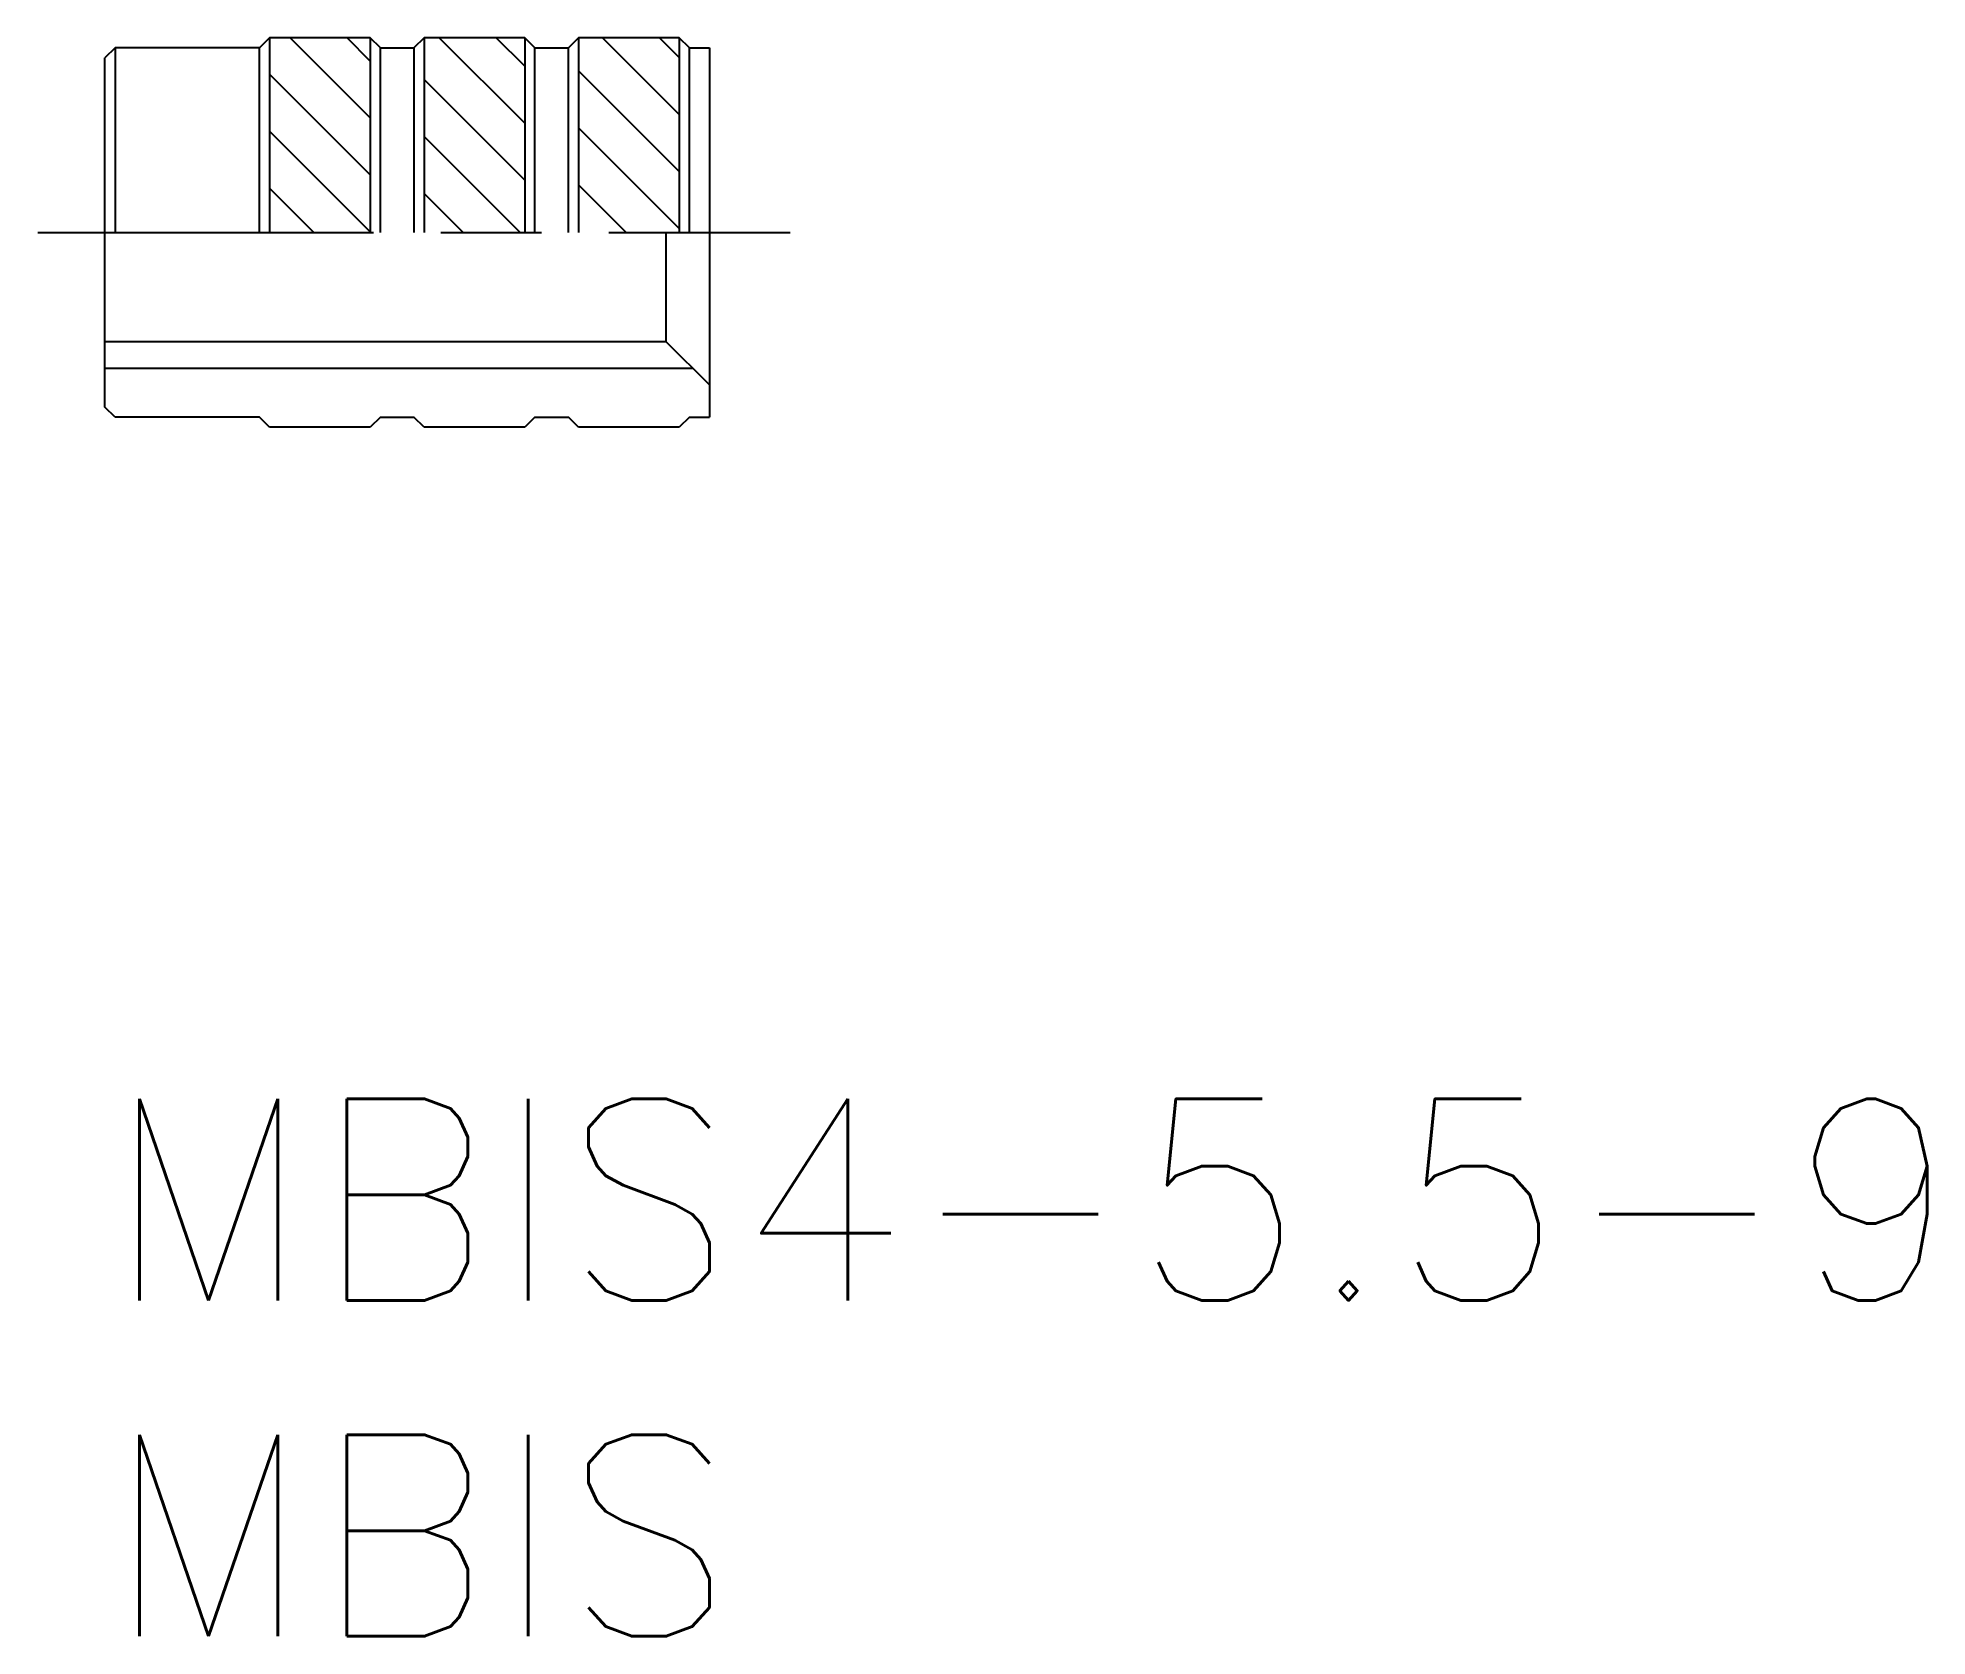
# Model space of a CAD drawing. Extents: x -1 to 27.1, y -8 to 15.8.
import ezdxf

# ---------------------------------------------------------------- set-up
doc = ezdxf.new("R2010")
doc.units = 0
doc.header["$LTSCALE"] = 0.5
doc.linetypes.add('CENTER', pattern=[50.8, 31.75, -6.35, 6.35, -6.35])
doc.linetypes.add('DASHDOT', pattern=[17, 10, -2, 3, -2])
for name, color, linetype in [('MSM_CENTER', 1, 'CENTER'), ('MSM_CONTINUOUS', 7, 'CONTINUOUS'), ('MSM_NARROW', 5, 'CONTINUOUS'), ('MSM_PART_NUMBER', 7, 'CONTINUOUS')]:
    doc.layers.add(name, color=color, linetype=linetype)
doc.styles.get("Standard").update_dxf_attribs({"font": 'txt.shx', "height": 3, "bigfont": 'bigfont.shx'})

msp = doc.modelspace()

# ---------------------------------------------------------------- linework, layer by layer
at = {"layer": 'MSM_CENTER', "linetype": 'DASHDOT'}
msp.add_line((-1, 12.9), (10.2, 12.9), dxfattribs=at)
at = {"layer": 'MSM_CONTINUOUS'}
for p, q in [((2.45, 15.8), (2.3, 15.65)), ((3.95, 15.8), (2.45, 15.8)), ((2.45, 15.8), (2.45, 12.9)), ((3.95, 14.606), (2.756, 15.8)), ((3.95, 15.454), (3.604, 15.8)), ((4.1, 15.65), (3.95, 15.8)), ((3.95, 15.8), (3.95, 12.9)), ((4.75, 15.8), (4.6, 15.65)), ((6.25, 15.8), (4.75, 15.8)), ((4.75, 15.8), (4.75, 12.9)), ((6.25, 14.527), (4.977, 15.8)), ((6.25, 15.375), (5.825, 15.8)), ((6.4, 15.65), (6.25, 15.8)), ((6.25, 15.8), (6.25, 12.9)), ((7.05, 15.8), (6.9, 15.65)), ((8.55, 15.8), (7.05, 15.8)), ((7.05, 15.8), (7.05, 12.9)), ((8.55, 14.656), (7.406, 15.8)), ((8.55, 15.504), (8.254, 15.8)), ((8.7, 15.65), (8.55, 15.8)), ((8.55, 15.8), (8.55, 12.9)), ((0.15, 15.65), (0, 15.5)), ((0, 10.3), (0, 15.5)), ((2.3, 15.65), (0.15, 15.65)), ((0.15, 15.65), (0.15, 12.9)), ((2.3, 12.9), (2.3, 15.65)), ((4.1, 15.65), (4.6, 15.65)), ((4.1, 12.9), (4.1, 15.65)), ((4.6, 15.65), (4.6, 12.9)), ((6.4, 15.65), (6.9, 15.65)), ((6.4, 12.9), (6.4, 15.65)), ((6.9, 12.9), (6.9, 15.65)), ((8.7, 15.65), (9, 15.65)), ((8.7, 12.9), (8.7, 15.65)), ((9, 15.65), (9, 10.15)), ((3.95, 13.757), (2.45, 15.257)), ((8.55, 13.807), (7.05, 15.307)), ((6.25, 13.678), (4.75, 15.178)), ((3.95, 12.909), (2.45, 14.409)), ((8.55, 12.959), (7.05, 14.459)), ((6.18, 12.9), (4.75, 14.33)), ((3.11, 12.9), (2.45, 13.56)), ((7.76, 12.9), (7.05, 13.61)), ((5.331, 12.9), (4.75, 13.481)), ((8.348, 12.9), (8.348, 11.279)), ((0, 11.279), (8.348, 11.279)), ((8.348, 11.279), (9, 10.633)), ((0.15, 10.15), (0, 10.3)), ((2.3, 10.15), (0.15, 10.15)), ((2.45, 10), (2.3, 10.15)), ((4.1, 10.15), (3.95, 10)), ((4.1, 10.15), (4.6, 10.15)), ((4.75, 10), (4.6, 10.15)), ((6.4, 10.15), (6.25, 10)), ((6.4, 10.15), (6.9, 10.15)), ((7.05, 10), (6.9, 10.15)), ((8.7, 10.15), (8.55, 10)), ((8.7, 10.15), (9, 10.15)), ((3.95, 10), (2.45, 10)), ((6.25, 10), (4.75, 10)), ((8.55, 10), (7.05, 10))]:
    msp.add_line(p, q, dxfattribs=at)
at = {"layer": 'MSM_NARROW', "linetype": 'CONTINUOUS'}
msp.add_line((0, 10.881), (8.75, 10.881), dxfattribs=at)

# ---------------------------------------------------------------- texts
at = {"layer": 'MSM_PART_NUMBER'}
for s, p in [('MBIS4-5.5-9', (0, -3)), ('MBIS', (0, -8))]:
    msp.add_text(s, height=3, dxfattribs=at).set_placement(p)

doc.saveas('drawing.dxf')
